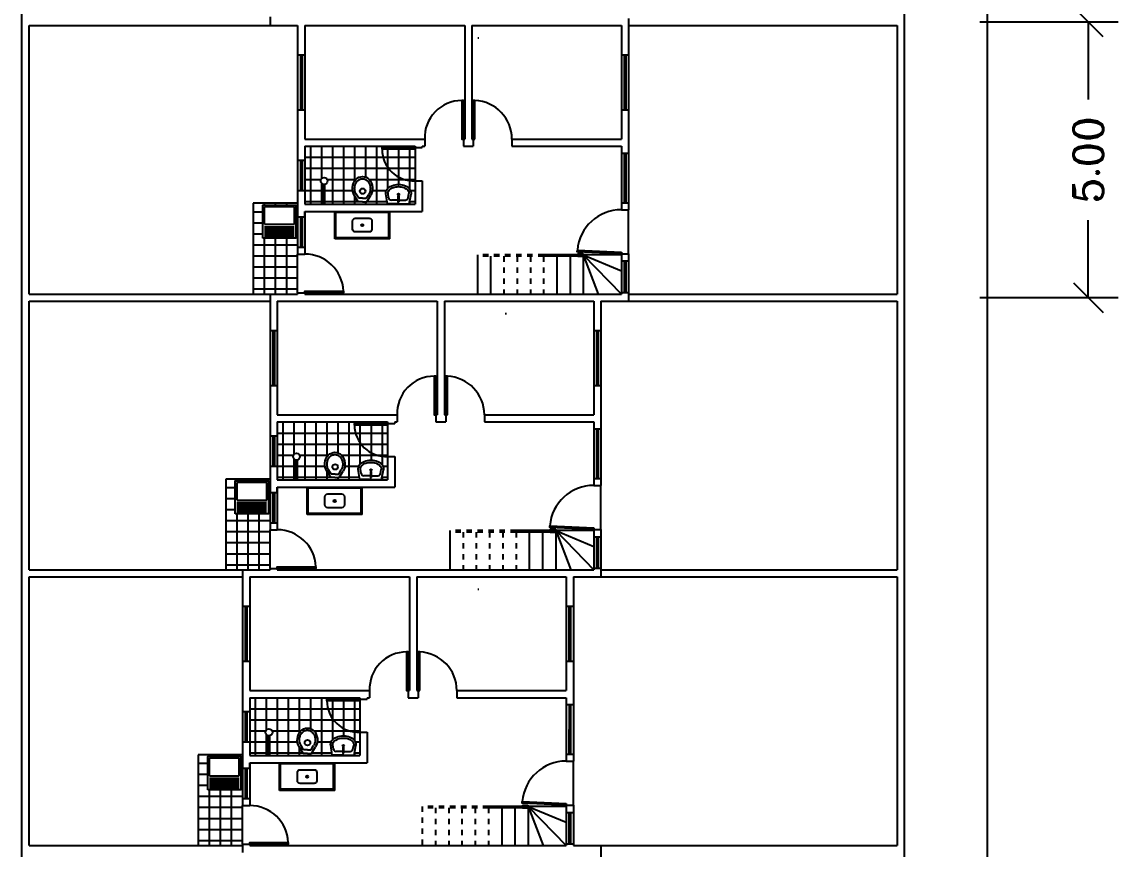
# Model space of a CAD drawing. Extents: x -79 to 141, y 7 to 81.
# Drawn here: x 13.07 to 32.95, y 31.11 to 46.11 of the extents above; entities that cross this region are included whole.
import ezdxf

# ---------------------------------------------------------------- set-up
doc = ezdxf.new("R2010")
doc.units = 0
doc.header["$LTSCALE"] = 10
doc.header["$MEASUREMENT"] = 0
doc.linetypes.add('DASHED2', pattern=[0.375, 0.25, -0.125])
doc.layers.get('0').update_dxf_attribs({"linetype": 'CONTINUOUS'})
doc.layers.get('DEFPOINTS').update_dxf_attribs({"linetype": 'CONTINUOUS'})
for name, color, linetype in [('COTAS', 244, 'CONTINUOUS'), ('EQUIPAMENTOS', 1, 'CONTINUOUS'), ('ESCADA', 5, 'CONTINUOUS'), ('JANELA', 5, 'CONTINUOUS'), ('MADEIRAMENTODETELHADO', 244, 'CONTINUOUS'), ('PAREDE', 7, 'CONTINUOUS'), ('PAREDES', 7, 'CONTINUOUS'), ('PISO', 30, 'CONTINUOUS'), ('PORTA', 1, 'CONTINUOUS'), ('TERRENOEMCORTE', 244, 'CONTINUOUS')]:
    doc.layers.add(name, color=color, linetype=linetype)
doc.styles.get("Standard").update_dxf_attribs({"font": 'ROMANC.SHX'})
doc.dimstyles.get("Standard").update_dxf_attribs({"dimscale": 0.6, "dimtxt": 0.18, "dimasz": 0.18, "dimexe": 0.18, "dimexo": 0.25, "dimgap": 0.09, "dimtad": 0, "dimzin": 0, "dimdsep": 46, "dimtxsty": 'Standard', "dimblk1": 'OBLIQUE', "dimblk2": 'OBLIQUE', "dimsah": 1, "dimcen": 0.09, "dimclrd": 30, "dimclre": 30, "dimadec": 0, "dimazin": 0, "dimtfac": 1, "dimtdec": 4, "dimtofl": 0, "dimtmove": 0, "dimatfit": 3, "dimldrblk": 'OBLIQUE', "dimfxl": 1, "dimtolj": 1, "dimtzin": 0, "dimarcsym": 0})

# ---------------------------------------------------------------- blocks, each defined once
blk = doc.blocks.new('_OBLIQUE')
at = {"color": 0, "linetype": 'ByBlock'}
blk.add_line((-0.5, -0.5), (0.5, 0.5), dxfattribs=at)
blk = doc.blocks.new('*D30')
at = {"color": 30, "linetype": 'ByBlock', "ltscale": 0.05}
for p, q in [((30.443, 46.105), (32.95, 46.105)), ((32.41, 46.105), (32.41, 44.698)), ((32.41, 41.105), (32.41, 42.512)), ((30.443, 41.105), (32.95, 41.105))]:
    blk.add_line(p, q, dxfattribs=at)
at = {"layer": 'DEFPOINTS', "color": 0, "linetype": 'ByBlock', "ltscale": 0.05}
for p in [(28.943, 46.105), (28.943, 41.105), (32.41, 41.105)]:
    blk.add_point(p, dxfattribs=at)
at = {"color": 30, "linetype": 'ByBlock', "ltscale": 0.05, "xscale": 0.54, "yscale": 0.54, "zscale": 0.54}
for p, rotation in [((32.41, 46.105), 90), ((32.41, 41.105), 270)]:
    blk.add_blockref('_OBLIQUE', p, dxfattribs=dict(at, rotation=rotation))
at = {"color": 0, "linetype": 'ByBlock', "ltscale": 0.05, "insert": (32.41, 43.605), "char_height": 0.54, "attachment_point": 5, "rotation": 90}
blk.add_mtext('\\A1;5.00', dxfattribs=at)

msp = doc.modelspace()

# ---------------------------------------------------------------- linework, layer by layer
at = {"color": 1, "ltscale": 0.3}
for p, q in [((18.20316, 42.5701), (18.20316, 42.6701)), ((17.70316, 37.5701), (17.70316, 37.6701)), ((17.20316, 32.5701), (17.20316, 32.6701))]:
    msp.add_line(p, q, dxfattribs=at)
at = {"color": 30, "ltscale": 0.3}
for p, q in [((23.25245, 41.87938), (22.53245, 41.87938)), ((23.15245, 41.85438), (22.53245, 41.85438)), ((22.77245, 41.85438), (22.77245, 41.1701)), ((23.01245, 41.85438), (23.01245, 41.1701)), ((23.25245, 41.87938), (23.25245, 41.1701)), ((23.94316, 41.87938), (23.25245, 41.87938)), ((22.75245, 36.87938), (22.03245, 36.87938)), ((22.65245, 36.85438), (22.03245, 36.85438)), ((22.27245, 36.85438), (22.27245, 36.1701)), ((22.51245, 36.85438), (22.51245, 36.1701)), ((22.75245, 36.87938), (22.75245, 36.1701)), ((23.44316, 36.87938), (22.75245, 36.87938)), ((22.25245, 31.87938), (21.53245, 31.87938)), ((22.15245, 31.85438), (21.53245, 31.85438)), ((21.77245, 31.85438), (21.77245, 31.1701)), ((22.01245, 31.85438), (22.01245, 31.1701)), ((22.25245, 31.87938), (22.25245, 31.1701)), ((22.94316, 31.87938), (22.25245, 31.87938))]:
    msp.add_line(p, q, dxfattribs=at)
at = {"layer": 'COTAS', "color": 1, "ltscale": 0.3}
for p, q in [((21.3593, 45.81299), (21.33747, 45.81299)), ((21.8593, 40.81299), (21.83747, 40.81299)), ((21.3593, 35.81299), (21.33747, 35.81299))]:
    msp.add_line(p, q, dxfattribs=at)
at = {"layer": 'EQUIPAMENTOS', "color": 30, "linetype": 'Continuous', "ltscale": 0.3}
for p, q in [((18.53748, 42.8001), (18.53748, 43.16341)), ((18.56748, 42.8001), (18.56748, 43.16341)), ((19.17279, 42.84058), (19.1001, 42.96092)), ((19.17992, 42.90614), (19.13434, 42.9816)), ((19.31766, 42.90614), (19.36325, 42.9816)), ((19.32479, 42.84058), (19.39749, 42.96092)), ((19.70003, 42.80807), (19.67194, 42.98672)), ((19.72328, 42.91775), (19.71145, 42.99293)), ((20.0751, 42.91607), (20.08946, 42.99067)), ((20.09503, 42.80807), (20.12874, 42.98311)), ((18.06819, 42.8161), (17.26819, 42.8161)), ((18.01326, 42.75119), (17.47449, 42.75119)), ((17.47449, 42.43505), (17.47449, 42.75119)), ((18.01326, 42.43505), (18.01326, 42.75119)), ((19.24879, 42.84058), (19.17279, 42.84058)), ((19.2505, 42.90614), (19.17992, 42.90614)), ((19.24879, 42.84058), (19.32479, 42.84058)), ((19.2505, 42.90614), (19.31766, 42.90614)), ((19.89753, 42.80807), (19.70003, 42.80807)), ((19.89227, 42.87552), (19.77267, 42.87552)), ((19.89753, 42.80807), (20.09503, 42.80807)), ((19.91322, 42.87552), (20.026, 42.87552)), ((18.74442, 42.1701), (18.74442, 42.6701)), ((19.72442, 42.6501), (18.76442, 42.6501)), ((18.76442, 42.1901), (18.76442, 42.6501)), ((19.72442, 42.1901), (19.72442, 42.6501)), ((19.74442, 42.1701), (19.74442, 42.6701)), ((17.4721, 42.39072), (18.01087, 42.39072)), ((17.4721, 42.36072), (18.01087, 42.36072)), ((17.47449, 42.43505), (18.01326, 42.43505)), ((17.4721, 42.33072), (18.01087, 42.33072)), ((17.4721, 42.30072), (18.01087, 42.30072)), ((17.4721, 42.27072), (18.01087, 42.27072)), ((17.4721, 42.24072), (18.01087, 42.24072)), ((17.4721, 42.21072), (18.01087, 42.21072)), ((19.74442, 42.1701), (18.74442, 42.1701)), ((19.72442, 42.1901), (18.76442, 42.1901)), ((23.25245, 41.87938), (23.52444, 41.1701)), ((23.25245, 41.87938), (23.94316, 41.1701)), ((23.25245, 41.87938), (23.94316, 41.59327)), ((18.03748, 37.8001), (18.03748, 38.16341)), ((18.06748, 37.8001), (18.06748, 38.16341)), ((18.67992, 37.90614), (18.63434, 37.9816)), ((18.81766, 37.90614), (18.86325, 37.9816)), ((19.20003, 37.80807), (19.17194, 37.98672)), ((19.22328, 37.91775), (19.21145, 37.99293)), ((19.5751, 37.91607), (19.58946, 37.99067)), ((19.59503, 37.80807), (19.62874, 37.98311)), ((17.56819, 37.8161), (16.76819, 37.8161)), ((18.67279, 37.84058), (18.6001, 37.96092)), ((18.74879, 37.84058), (18.67279, 37.84058)), ((18.7505, 37.90614), (18.67992, 37.90614)), ((18.74879, 37.84058), (18.82479, 37.84058)), ((18.7505, 37.90614), (18.81766, 37.90614)), ((18.82479, 37.84058), (18.89749, 37.96092)), ((19.39753, 37.80807), (19.20003, 37.80807)), ((19.39227, 37.87552), (19.27267, 37.87552)), ((19.39753, 37.80807), (19.59503, 37.80807)), ((19.41322, 37.87552), (19.526, 37.87552)), ((17.51326, 37.75119), (16.97449, 37.75119)), ((16.97449, 37.43505), (16.97449, 37.75119)), ((17.51326, 37.43505), (17.51326, 37.75119)), ((18.24442, 37.1701), (18.24442, 37.6701)), ((19.22442, 37.6501), (18.26442, 37.6501)), ((18.26442, 37.1901), (18.26442, 37.6501)), ((19.22442, 37.1901), (19.22442, 37.6501)), ((19.24442, 37.1701), (19.24442, 37.6701)), ((16.9721, 37.39072), (17.51087, 37.39072)), ((16.97449, 37.43505), (17.51326, 37.43505)), ((16.9721, 37.36072), (17.51087, 37.36072)), ((16.9721, 37.33072), (17.51087, 37.33072)), ((16.9721, 37.30072), (17.51087, 37.30072)), ((16.9721, 37.27072), (17.51087, 37.27072)), ((16.9721, 37.24072), (17.51087, 37.24072)), ((16.9721, 37.21072), (17.51087, 37.21072)), ((19.24442, 37.1701), (18.24442, 37.1701)), ((19.22442, 37.1901), (18.26442, 37.1901)), ((22.75245, 36.87938), (23.02444, 36.1701)), ((22.75245, 36.87938), (23.44316, 36.1701)), ((22.75245, 36.87938), (23.44316, 36.59327)), ((17.53748, 32.8001), (17.53748, 33.16341)), ((17.56748, 32.8001), (17.56748, 33.16341)), ((17.06819, 32.8161), (16.26819, 32.8161)), ((18.17279, 32.84058), (18.1001, 32.96092)), ((18.17992, 32.90614), (18.13434, 32.9816)), ((18.24879, 32.84058), (18.17279, 32.84058)), ((18.2505, 32.90614), (18.17992, 32.90614)), ((18.24879, 32.84058), (18.32479, 32.84058)), ((18.2505, 32.90614), (18.31766, 32.90614)), ((18.31766, 32.90614), (18.36325, 32.9816)), ((18.32479, 32.84058), (18.39749, 32.96092)), ((18.70003, 32.80807), (18.67194, 32.98672)), ((18.89753, 32.80807), (18.70003, 32.80807)), ((18.72328, 32.91775), (18.71145, 32.99293)), ((18.89227, 32.87552), (18.77267, 32.87552)), ((18.89753, 32.80807), (19.09503, 32.80807)), ((18.91322, 32.87552), (19.026, 32.87552)), ((19.0751, 32.91607), (19.08946, 32.99067)), ((19.09503, 32.80807), (19.12874, 32.98311)), ((17.01326, 32.75119), (16.47449, 32.75119)), ((16.47449, 32.43505), (16.47449, 32.75119)), ((17.01326, 32.43505), (17.01326, 32.75119)), ((17.74442, 32.1701), (17.74442, 32.6701)), ((18.72442, 32.6501), (17.76442, 32.6501)), ((17.76442, 32.1901), (17.76442, 32.6501)), ((18.72442, 32.1901), (18.72442, 32.6501)), ((18.74442, 32.1701), (18.74442, 32.6701)), ((16.47449, 32.43505), (17.01326, 32.43505)), ((16.4721, 32.39072), (17.01087, 32.39072)), ((16.4721, 32.36072), (17.01087, 32.36072)), ((16.4721, 32.33072), (17.01087, 32.33072)), ((16.4721, 32.30072), (17.01087, 32.30072)), ((16.4721, 32.27072), (17.01087, 32.27072)), ((16.4721, 32.24072), (17.01087, 32.24072)), ((16.4721, 32.21072), (17.01087, 32.21072)), ((18.74442, 32.1701), (17.74442, 32.1701)), ((18.72442, 32.1901), (17.76442, 32.1901)), ((22.25245, 31.87938), (22.52444, 31.1701)), ((22.25245, 31.87938), (22.94316, 31.1701)), ((22.25245, 31.87938), (22.94316, 31.59327))]:
    msp.add_line(p, q, dxfattribs=at)
for points in [[(19.91322, 42.84219), (19.91322, 42.94547), (19.89227, 42.94547), (19.89227, 42.84219)], [(17.44268, 42.18161), (17.44268, 42.78161), (18.04268, 42.78161), (18.04268, 42.18161)], [(16.94268, 37.18161), (16.94268, 37.78161), (17.54268, 37.78161), (17.54268, 37.18161)], [(19.41322, 37.84219), (19.41322, 37.94547), (19.39227, 37.94547), (19.39227, 37.84219)], [(18.91322, 32.84219), (18.91322, 32.94547), (18.89227, 32.94547), (18.89227, 32.84219)], [(16.44268, 32.18161), (16.44268, 32.78161), (17.04268, 32.78161), (17.04268, 32.18161)]]:
    msp.add_lwpolyline(points, close=True, dxfattribs=at)
for points in [[(19.37073, 42.29549), (19.1181, 42.29549, -0.41421356), (19.0681, 42.34549), (19.0681, 42.49471, -0.41421356), (19.1181, 42.54471), (19.37073, 42.54471, -0.41421356), (19.42073, 42.49471), (19.42073, 42.34549, -0.41421356)], [(18.87073, 37.29549), (18.6181, 37.29549, -0.41421356), (18.5681, 37.34549), (18.5681, 37.49471, -0.41421356), (18.6181, 37.54471), (18.87073, 37.54471, -0.41421356), (18.92073, 37.49471), (18.92073, 37.34549, -0.41421356)], [(18.37073, 32.29549), (18.1181, 32.29549, -0.41421356), (18.0681, 32.34549), (18.0681, 32.49471, -0.41421356), (18.1181, 32.54471), (18.37073, 32.54471, -0.41421356), (18.42073, 32.49471), (18.42073, 32.34549, -0.41421356)]]:
    msp.add_lwpolyline(points, format="xyb", close=True, dxfattribs=at)
for centre, radius in [((18.55228, 43.22104), 0.06192), ((19.25216, 43.03577), 0.05), ((19.90274, 42.97945), 0.01491), ((19.24455, 42.4183), 0.01926), ((18.05228, 38.22104), 0.06192), ((18.75216, 38.03577), 0.05), ((19.40274, 37.97945), 0.01491), ((18.74455, 37.4183), 0.01926), ((17.55228, 33.22104), 0.06192), ((18.25216, 33.03577), 0.05), ((18.90274, 32.97945), 0.01491), ((18.24455, 32.4183), 0.01926)]:
    msp.add_circle(centre, radius, dxfattribs=at)
for centre, radius, start, end in [((19.77267, 42.92552), 0.05, 188.938415, 270), ((20.026, 42.92552), 0.05, 270, 349.099726), ((23.94316, 41.89952), 0.80058, 90, 175.258652), ((19.27267, 37.92552), 0.05, 188.938415, 270), ((19.526, 37.92552), 0.05, 270, 349.099726), ((23.44316, 36.89952), 0.80058, 90, 175.258652), ((18.77267, 32.92552), 0.05, 188.938415, 270), ((19.026, 32.92552), 0.05, 270, 349.099726), ((22.94316, 31.89952), 0.80058, 90, 175.258652)]:
    msp.add_arc(centre, radius, start, end, dxfattribs=at)
at = {"layer": 'EQUIPAMENTOS', "color": 30, "linetype": 'Continuous', "ltscale": 0.3, "extrusion": (0, 0, -1)}
for centre, major_axis, ratio, start_param, end_param in [((19.24879, 43.08558), (0, 0.215), 0.84883721, -2.18928075, 2.18928075), ((19.90066, 43.00306), (0.23, 0), 0.67391304, 3.03599201, 6.41224252), ((18.74879, 38.08558), (0, 0.215), 0.84883721, -2.18928075, 2.18928075), ((19.40066, 38.00306), (0.23, 0), 0.67391304, 3.03599201, 6.41224252), ((18.24879, 33.08558), (0, 0.215), 0.84883721, -2.18928075, 2.18928075), ((18.90066, 33.00306), (0.23, 0), 0.67391304, 3.03599201, 6.41224252)]:
    msp.add_ellipse(centre, major_axis=major_axis, ratio=ratio, start_param=start_param, end_param=end_param, dxfattribs=at)
at = {"layer": 'EQUIPAMENTOS', "color": 30, "linetype": 'Continuous', "ltscale": 0.3}
for points, knots in [([(19.13434, 42.9816), (19.1251, 42.9969), (19.11723, 43.01527), (19.10729, 43.056), (19.10526, 43.07839), (19.10836, 43.12257), (19.11348, 43.14428), (19.12904, 43.18253), (19.13941, 43.19909), (19.16206, 43.22551), (19.17739, 43.23854), (19.21148, 43.25593), (19.23009, 43.26058), (19.2675, 43.26058), (19.2861, 43.25593), (19.32019, 43.23854), (19.33552, 43.22551), (19.35817, 43.19909), (19.36855, 43.18253), (19.3841, 43.14428), (19.38922, 43.12257), (19.39232, 43.07839), (19.3903, 43.056), (19.38035, 43.01527), (19.37249, 42.9969), (19.36325, 42.9816)], [-2.18928075, -2.18928075, -2.18928075, -2.18928075, -1.82440063, -1.82440063, -1.4595205, -1.4595205, -1.09464038, -1.09464038, -0.72976025, -0.72976025, -0.36488013, -0.36488013, 0, 0, 0.36488013, 0.36488013, 0.72976025, 0.72976025, 1.09464038, 1.09464038, 1.4595205, 1.4595205, 1.82440063, 1.82440063, 2.18928075, 2.18928075, 2.18928075, 2.18928075]), ([(19.71145, 42.99293), (19.70998, 43.00229), (19.71045, 43.01185), (19.71642, 43.03209), (19.72203, 43.04274), (19.73947, 43.06373), (19.75141, 43.07399), (19.77928, 43.09144), (19.79528, 43.09852), (19.83604, 43.11258), (19.86913, 43.11824), (19.93567, 43.11786), (19.96861, 43.11182), (20.00897, 43.09728), (20.02462, 43.09009), (20.05196, 43.07238), (20.06369, 43.06193), (20.08052, 43.04075), (20.08578, 43.03006), (20.09112, 43.00973), (20.09128, 43.00012), (20.08946, 42.99067)], [3.03599201, 3.03599201, 3.03599201, 3.03599201, 3.31734622, 3.31734622, 3.59870043, 3.59870043, 3.88005464, 3.88005464, 4.16140885, 4.16140885, 4.72411727, 4.72411727, 5.28682568, 5.28682568, 5.56817989, 5.56817989, 5.8495341, 5.8495341, 6.13088831, 6.13088831, 6.41224252, 6.41224252, 6.41224252, 6.41224252]), ([(18.63434, 37.9816), (18.6251, 37.9969), (18.61723, 38.01527), (18.60729, 38.056), (18.60526, 38.07839), (18.60836, 38.12257), (18.61348, 38.14428), (18.62904, 38.18253), (18.63941, 38.19909), (18.66206, 38.22551), (18.67739, 38.23854), (18.71148, 38.25593), (18.73009, 38.26058), (18.7675, 38.26058), (18.7861, 38.25593), (18.82019, 38.23854), (18.83552, 38.22551), (18.85817, 38.19909), (18.86855, 38.18253), (18.8841, 38.14428), (18.88922, 38.12257), (18.89232, 38.07839), (18.8903, 38.056), (18.88035, 38.01527), (18.87249, 37.9969), (18.86325, 37.9816)], [-2.18928075, -2.18928075, -2.18928075, -2.18928075, -1.82440063, -1.82440063, -1.4595205, -1.4595205, -1.09464038, -1.09464038, -0.72976025, -0.72976025, -0.36488013, -0.36488013, 0, 0, 0.36488013, 0.36488013, 0.72976025, 0.72976025, 1.09464038, 1.09464038, 1.4595205, 1.4595205, 1.82440063, 1.82440063, 2.18928075, 2.18928075, 2.18928075, 2.18928075]), ([(19.21145, 37.99293), (19.20998, 38.00229), (19.21045, 38.01185), (19.21642, 38.03209), (19.22203, 38.04274), (19.23947, 38.06373), (19.25141, 38.07399), (19.27928, 38.09144), (19.29528, 38.09852), (19.33604, 38.11258), (19.36913, 38.11824), (19.43567, 38.11786), (19.46861, 38.11182), (19.50897, 38.09728), (19.52462, 38.09009), (19.55196, 38.07238), (19.56369, 38.06193), (19.58052, 38.04075), (19.58578, 38.03006), (19.59112, 38.00973), (19.59128, 38.00012), (19.58946, 37.99067)], [3.03599201, 3.03599201, 3.03599201, 3.03599201, 3.31734622, 3.31734622, 3.59870043, 3.59870043, 3.88005464, 3.88005464, 4.16140885, 4.16140885, 4.72411727, 4.72411727, 5.28682568, 5.28682568, 5.56817989, 5.56817989, 5.8495341, 5.8495341, 6.13088831, 6.13088831, 6.41224252, 6.41224252, 6.41224252, 6.41224252]), ([(18.13434, 32.9816), (18.1251, 32.9969), (18.11723, 33.01527), (18.10729, 33.056), (18.10526, 33.07839), (18.10836, 33.12257), (18.11348, 33.14428), (18.12904, 33.18253), (18.13941, 33.19909), (18.16206, 33.22551), (18.17739, 33.23854), (18.21148, 33.25593), (18.23009, 33.26058), (18.2675, 33.26058), (18.2861, 33.25593), (18.32019, 33.23854), (18.33552, 33.22551), (18.35817, 33.19909), (18.36855, 33.18253), (18.3841, 33.14428), (18.38922, 33.12257), (18.39232, 33.07839), (18.3903, 33.056), (18.38035, 33.01527), (18.37249, 32.9969), (18.36325, 32.9816)], [-2.18928075, -2.18928075, -2.18928075, -2.18928075, -1.82440063, -1.82440063, -1.4595205, -1.4595205, -1.09464038, -1.09464038, -0.72976025, -0.72976025, -0.36488013, -0.36488013, 0, 0, 0.36488013, 0.36488013, 0.72976025, 0.72976025, 1.09464038, 1.09464038, 1.4595205, 1.4595205, 1.82440063, 1.82440063, 2.18928075, 2.18928075, 2.18928075, 2.18928075]), ([(18.71145, 32.99293), (18.70998, 33.00229), (18.71045, 33.01185), (18.71642, 33.03209), (18.72203, 33.04274), (18.73947, 33.06373), (18.75141, 33.07399), (18.77928, 33.09144), (18.79528, 33.09852), (18.83604, 33.11258), (18.86913, 33.11824), (18.93567, 33.11786), (18.96861, 33.11182), (19.00897, 33.09728), (19.02462, 33.09009), (19.05196, 33.07238), (19.06369, 33.06193), (19.08052, 33.04075), (19.08578, 33.03006), (19.09112, 33.00973), (19.09128, 33.00012), (19.08946, 32.99067)], [3.03599201, 3.03599201, 3.03599201, 3.03599201, 3.31734622, 3.31734622, 3.59870043, 3.59870043, 3.88005464, 3.88005464, 4.16140885, 4.16140885, 4.72411727, 4.72411727, 5.28682568, 5.28682568, 5.56817989, 5.56817989, 5.8495341, 5.8495341, 6.13088831, 6.13088831, 6.41224252, 6.41224252, 6.41224252, 6.41224252])]:
    msp.add_open_spline(points, degree=3, knots=knots, dxfattribs=at)
at = {"layer": 'ESCADA', "color": 30, "linetype": 'DASHED2', "ltscale": 0.02}
for p, q in [((22.53245, 41.87938), (21.33245, 41.87938)), ((22.53245, 41.85438), (21.33245, 41.85438)), ((21.81245, 41.85438), (21.81245, 41.1701)), ((22.05245, 41.85438), (22.05245, 41.1701)), ((22.29245, 41.85438), (22.29245, 41.1701)), ((22.53245, 41.85438), (22.53245, 41.1701)), ((22.03245, 36.87938), (20.83245, 36.87938)), ((22.03245, 36.85438), (20.83245, 36.85438)), ((21.07245, 36.85438), (21.07245, 36.1701)), ((21.31245, 36.85438), (21.31245, 36.1701)), ((21.55245, 36.85438), (21.55245, 36.1701)), ((21.79245, 36.85438), (21.79245, 36.1701)), ((22.03245, 36.85438), (22.03245, 36.1701)), ((21.53245, 31.87938), (20.33245, 31.87938)), ((20.33245, 31.87938), (20.33245, 31.1701)), ((21.53245, 31.85438), (20.33245, 31.85438)), ((20.57245, 31.85438), (20.57245, 31.1701)), ((20.81245, 31.85438), (20.81245, 31.1701)), ((21.05245, 31.85438), (21.05245, 31.1701)), ((21.29245, 31.85438), (21.29245, 31.1701)), ((21.53245, 31.85438), (21.53245, 31.1701))]:
    msp.add_line(p, q, dxfattribs=at)
at = {"layer": 'ESCADA', "color": 30, "linetype": 'Continuous', "ltscale": 0.02}
for p, q in [((21.33245, 41.87938), (21.33245, 41.1701)), ((21.57245, 41.85438), (21.57245, 41.1701)), ((20.83245, 36.87938), (20.83245, 36.1701))]:
    msp.add_line(p, q, dxfattribs=at)
at = {"layer": 'JANELA', "color": 30, "linetype": 'Continuous', "ltscale": 0.3}
for p, q in [((18.07316, 45.5101), (18.07316, 44.5101)), ((18.12316, 45.5101), (18.12316, 44.5101)), ((18.15316, 45.5101), (18.15316, 44.5101)), ((18.20316, 45.5101), (18.20316, 44.5101)), ((23.94316, 45.5101), (23.94316, 44.5101)), ((23.99316, 45.5101), (23.99316, 44.5101)), ((24.02316, 45.5101), (24.02316, 44.5101)), ((24.07316, 45.5101), (24.07316, 44.5101)), ((18.07316, 43.6001), (18.07316, 43.0501)), ((18.12316, 43.6001), (18.12316, 43.0501)), ((18.15316, 43.6001), (18.15316, 43.0501)), ((18.20316, 43.6001), (18.20316, 43.0501)), ((23.94451, 43.7251), (23.94316, 42.8251)), ((23.99451, 43.72503), (23.99316, 42.82503)), ((24.02316, 43.7251), (24.02316, 42.8251)), ((24.07316, 43.7251), (24.07316, 42.8251)), ((18.07316, 42.5701), (18.07316, 42.0201)), ((18.12316, 42.5701), (18.12316, 42.0201)), ((18.15316, 42.5701), (18.15316, 42.0201)), ((18.20316, 42.5701), (18.20316, 42.0201)), ((17.57316, 40.5101), (17.57316, 39.5101)), ((17.62316, 40.5101), (17.62316, 39.5101)), ((17.65316, 40.5101), (17.65316, 39.5101)), ((17.70316, 40.5101), (17.70316, 39.5101)), ((23.44316, 40.5101), (23.44316, 39.5101)), ((23.49316, 40.5101), (23.49316, 39.5101)), ((23.52316, 40.5101), (23.52316, 39.5101)), ((23.57316, 40.5101), (23.57316, 39.5101)), ((17.57316, 38.6001), (17.57316, 38.0501)), ((17.62316, 38.6001), (17.62316, 38.0501)), ((17.65316, 38.6001), (17.65316, 38.0501)), ((17.70316, 38.6001), (17.70316, 38.0501)), ((23.44451, 38.7251), (23.44316, 37.8251)), ((23.49451, 38.72503), (23.49316, 37.82503)), ((23.52316, 38.7251), (23.52316, 37.8251)), ((23.57316, 38.7251), (23.57316, 37.8251)), ((17.57316, 37.5701), (17.57316, 37.0201)), ((17.62316, 37.5701), (17.62316, 37.0201)), ((17.65316, 37.5701), (17.65316, 37.0201)), ((17.70316, 37.5701), (17.70316, 37.0201)), ((23.44316, 36.7701), (23.44316, 36.2001)), ((23.49316, 36.7701), (23.49316, 36.2001)), ((23.52316, 36.7701), (23.52316, 36.2001)), ((23.57316, 36.7701), (23.57316, 36.2001)), ((17.07316, 35.5101), (17.07316, 34.5101)), ((17.12316, 35.5101), (17.12316, 34.5101)), ((17.15316, 35.5101), (17.15316, 34.5101)), ((17.20316, 35.5101), (17.20316, 34.5101)), ((22.94316, 35.5101), (22.94316, 34.5101)), ((22.99316, 35.5101), (22.99316, 34.5101)), ((23.02316, 35.5101), (23.02316, 34.5101)), ((23.07316, 35.5101), (23.07316, 34.5101)), ((17.07316, 33.6001), (17.07316, 33.0501)), ((17.12316, 33.6001), (17.12316, 33.0501)), ((17.15316, 33.6001), (17.15316, 33.0501)), ((17.20316, 33.6001), (17.20316, 33.0501)), ((22.94451, 33.7251), (22.94316, 32.8251)), ((22.99451, 33.72503), (22.99316, 32.82503)), ((23.02316, 33.7251), (23.02316, 32.8251)), ((23.07316, 33.7251), (23.07316, 32.8251)), ((17.07316, 32.5701), (17.07316, 32.0201)), ((17.12316, 32.5701), (17.12316, 32.0201)), ((17.15316, 32.5701), (17.15316, 32.0201)), ((17.20316, 32.5701), (17.20316, 32.0201)), ((22.94316, 31.7701), (22.94316, 31.2001)), ((22.99316, 31.7701), (22.99316, 31.2001)), ((23.02316, 31.7701), (23.02316, 31.2001)), ((23.07316, 31.7701), (23.07316, 31.2001))]:
    msp.add_line(p, q, dxfattribs=at)
at = {"layer": 'JANELA', "color": 1, "linetype": 'Continuous', "ltscale": 0.3}
for p, q in [((23.94316, 41.7701), (23.94316, 41.2001)), ((23.99316, 41.7701), (23.99316, 41.2001)), ((24.02316, 41.7701), (24.02316, 41.2001)), ((24.07316, 41.7701), (24.07316, 41.2001))]:
    msp.add_line(p, q, dxfattribs=at)
at = {"layer": 'MADEIRAMENTODETELHADO', "color": 30, "linetype": 'Continuous', "ltscale": 0.3}
for p, q in [((23.15245, 41.90438), (23.25245, 41.90438)), ((23.15245, 41.90438), (23.15245, 41.87938)), ((23.15245, 41.85438), (23.25245, 41.85438)), ((23.25245, 41.87938), (23.25245, 41.90438)), ((22.65245, 36.90438), (22.75245, 36.90438)), ((22.65245, 36.90438), (22.65245, 36.87938)), ((22.65245, 36.85438), (22.75245, 36.85438)), ((22.75245, 36.87938), (22.75245, 36.90438)), ((22.15245, 31.90438), (22.25245, 31.90438)), ((22.15245, 31.90438), (22.15245, 31.87938)), ((22.15245, 31.85438), (22.25245, 31.85438)), ((22.25245, 31.87938), (22.25245, 31.90438))]:
    msp.add_line(p, q, dxfattribs=at)
at = {"layer": 'MADEIRAMENTODETELHADO', "color": 30, "linetype": 'DASHED2', "ltscale": 0.05}
for p, q in [((23.15245, 41.87938), (23.15245, 41.85438)), ((22.65245, 36.87938), (22.65245, 36.85438)), ((22.15245, 31.87938), (22.15245, 31.85438))]:
    msp.add_line(p, q, dxfattribs=at)
at = {"layer": 'PAREDE', "color": 5, "linetype": 'Continuous', "ltscale": 0.3}
for p, q in [((18.19819, 41.2111), (18.19819, 41.1861)), ((17.69819, 36.2111), (17.69819, 36.1861)), ((17.19819, 31.2111), (17.19819, 31.1861))]:
    msp.add_line(p, q, dxfattribs=at)
at = {"layer": 'PAREDES', "color": 1, "linetype": 'Continuous', "ltscale": 0.3}
for p, q in [((17.57316, 46.1951), (17.57316, 46.0401)), ((24.07316, 46.1701), (24.07316, 45.5101)), ((17.57316, 46.0401), (18.07316, 46.0401)), ((18.07316, 46.0401), (18.07316, 45.5101)), ((18.20316, 46.0401), (21.10316, 46.0401)), ((18.20316, 46.0401), (18.20316, 45.5101)), ((18.20316, 46.0401), (21.10316, 46.0401)), ((21.10316, 46.0401), (21.10316, 43.9801)), ((21.23316, 46.0401), (21.23316, 43.9801)), ((21.23316, 46.0401), (23.94316, 46.0401)), ((23.94316, 46.0401), (23.94316, 45.5101)), ((18.07316, 45.5101), (18.20316, 45.5101)), ((23.94316, 45.5101), (24.07316, 45.5101)), ((18.07316, 44.5101), (18.20316, 44.5101)), ((18.07316, 44.5101), (18.07316, 43.6001)), ((18.20316, 44.5101), (18.20316, 43.9801)), ((23.94316, 44.5101), (24.07316, 44.5101)), ((23.94316, 44.5101), (23.94316, 43.9801)), ((24.07316, 44.5101), (24.07316, 43.7251)), ((18.20316, 43.9801), (20.37816, 43.9801)), ((20.37816, 43.9801), (20.37816, 43.8501)), ((21.07816, 43.9801), (21.10316, 43.9801)), ((21.07816, 43.9801), (21.07816, 43.8501)), ((21.23316, 43.9801), (21.25816, 43.9801)), ((21.25816, 43.9801), (21.25816, 43.8501)), ((21.95816, 43.9801), (21.95816, 43.8501)), ((21.95816, 43.9801), (23.94316, 43.9801)), ((18.20316, 43.8501), (20.20316, 43.8501)), ((18.20316, 43.8501), (18.20316, 43.6001)), ((20.20316, 43.8501), (20.20316, 43.8251)), ((20.20316, 43.8251), (20.33316, 43.8251)), ((20.33316, 43.8501), (20.33316, 43.8251)), ((20.33316, 43.8501), (20.37816, 43.8501)), ((21.07816, 43.8501), (21.25816, 43.8501)), ((21.95816, 43.8501), (23.94316, 43.8501)), ((23.94316, 43.8501), (23.94316, 43.7251)), ((18.07316, 43.6001), (18.20316, 43.6001)), ((23.94451, 43.7251), (24.07316, 43.7251)), ((20.20316, 43.2251), (20.20316, 42.8001)), ((20.20316, 43.2251), (20.33316, 43.2251)), ((20.33316, 43.2251), (20.33316, 42.6701)), ((18.07316, 43.0501), (18.20316, 43.0501)), ((18.07316, 43.0501), (18.07316, 42.5701)), ((18.20316, 43.0501), (18.20316, 42.8001)), ((18.20316, 42.8001), (20.20316, 42.8001)), ((23.94316, 42.8251), (24.07316, 42.8251)), ((23.94316, 42.8251), (23.94316, 42.7001)), ((24.07316, 42.8251), (24.07316, 42.7001)), ((18.07316, 42.5701), (18.20316, 42.5701)), ((18.20316, 42.6701), (20.33316, 42.6701)), ((18.20316, 42.6701), (18.20316, 42.5701)), ((23.94316, 42.7001), (24.07316, 42.7001)), ((18.07316, 42.0201), (18.20316, 42.0201)), ((18.07316, 42.0201), (18.07316, 41.8951)), ((18.20316, 42.0201), (18.20316, 41.8951)), ((18.07316, 41.8951), (18.20316, 41.8951)), ((23.94316, 41.9001), (24.07316, 41.9001)), ((23.94316, 41.9001), (23.94316, 41.7701)), ((23.94316, 41.7701), (24.07316, 41.7701)), ((24.07316, 41.9001), (24.07316, 41.7701)), ((17.57316, 41.1701), (17.57316, 40.5101)), ((17.57316, 41.1701), (18.07316, 41.1701)), ((18.07316, 41.1951), (18.20316, 41.1951)), ((18.07316, 41.1951), (18.07316, 41.1701)), ((18.20316, 41.1951), (18.20316, 41.1701)), ((18.20316, 41.1701), (23.94316, 41.1701)), ((18.20316, 41.1701), (23.57316, 41.1701)), ((23.94316, 41.2501), (23.94316, 41.1701)), ((23.94316, 41.2001), (24.07316, 41.2001)), ((24.07316, 41.2501), (24.07316, 41.0401)), ((17.70316, 41.0401), (20.60316, 41.0401)), ((17.70316, 41.0401), (17.70316, 40.5101)), ((20.60316, 41.0401), (20.60316, 38.9801)), ((20.73316, 41.0401), (20.73316, 38.9801)), ((23.44316, 41.0401), (23.44316, 40.5101)), ((23.57316, 41.0401), (23.57316, 40.5101)), ((17.57316, 40.5101), (17.70316, 40.5101)), ((23.44316, 40.5101), (23.57316, 40.5101)), ((17.57316, 39.5101), (17.70316, 39.5101)), ((17.57316, 39.5101), (17.57316, 38.6001)), ((17.70316, 39.5101), (17.70316, 38.9801)), ((23.44316, 39.5101), (23.57316, 39.5101)), ((23.44316, 39.5101), (23.44316, 38.9801)), ((23.57316, 39.5101), (23.57316, 38.7251)), ((17.70316, 38.9801), (19.87816, 38.9801)), ((19.87816, 38.9801), (19.87816, 38.8501)), ((20.57816, 38.9801), (20.60316, 38.9801)), ((20.57816, 38.9801), (20.57816, 38.8501)), ((20.73316, 38.9801), (20.75816, 38.9801)), ((20.75816, 38.9801), (20.75816, 38.8501)), ((21.45816, 38.9801), (21.45816, 38.8501)), ((21.45816, 38.9801), (23.44316, 38.9801)), ((17.70316, 38.8501), (19.70316, 38.8501)), ((17.70316, 38.8501), (17.70316, 38.6001)), ((19.70316, 38.8501), (19.70316, 38.8251)), ((19.70316, 38.8251), (19.83316, 38.8251)), ((19.83316, 38.8501), (19.83316, 38.8251)), ((19.83316, 38.8501), (19.87816, 38.8501)), ((20.57816, 38.8501), (20.75816, 38.8501)), ((21.45816, 38.8501), (23.44316, 38.8501)), ((23.44316, 38.8501), (23.44316, 38.7251)), ((17.57316, 38.6001), (17.70316, 38.6001)), ((23.44451, 38.7251), (23.57316, 38.7251)), ((19.70316, 38.2251), (19.70316, 37.8001)), ((19.70316, 38.2251), (19.83316, 38.2251)), ((19.83316, 38.2251), (19.83316, 37.6701)), ((17.57316, 38.0501), (17.70316, 38.0501)), ((17.57316, 38.0501), (17.57316, 37.5701)), ((17.70316, 38.0501), (17.70316, 37.8001)), ((17.70316, 37.8001), (19.70316, 37.8001)), ((23.44316, 37.8251), (23.57316, 37.8251)), ((23.44316, 37.8251), (23.44316, 37.7001)), ((23.57316, 37.8251), (23.57316, 37.7001)), ((17.57316, 37.5701), (17.70316, 37.5701)), ((17.70316, 37.6701), (19.83316, 37.6701)), ((17.70316, 37.6701), (17.70316, 37.5701)), ((23.44316, 37.7001), (23.57316, 37.7001)), ((17.57316, 37.0201), (17.70316, 37.0201)), ((17.57316, 37.0201), (17.57316, 36.8951)), ((17.70316, 37.0201), (17.70316, 36.8951)), ((17.57316, 36.8951), (17.70316, 36.8951)), ((23.44316, 36.9001), (23.57316, 36.9001)), ((23.44316, 36.9001), (23.44316, 36.7701)), ((23.57316, 36.9001), (23.57316, 36.7701)), ((23.44316, 36.7701), (23.57316, 36.7701)), ((17.57316, 36.1951), (17.70316, 36.1951)), ((17.57316, 36.1951), (17.57316, 36.1701)), ((17.70316, 36.1951), (17.70316, 36.1701)), ((23.44316, 36.2501), (23.44316, 36.1701)), ((23.44316, 36.2001), (23.57316, 36.2001)), ((23.57316, 36.2501), (23.57316, 36.0401)), ((17.07316, 36.1701), (17.07316, 35.5101)), ((17.07316, 36.1701), (17.57316, 36.1701)), ((17.20316, 36.0401), (20.10316, 36.0401)), ((17.20316, 36.0401), (17.20316, 35.5101)), ((17.70316, 36.1701), (23.44316, 36.1701)), ((17.70316, 36.1701), (23.07316, 36.1701)), ((20.10316, 36.0401), (20.10316, 33.9801)), ((20.23316, 36.0401), (20.23316, 33.9801)), ((20.23316, 36.0401), (22.94316, 36.0401)), ((22.94316, 36.0401), (22.94316, 35.5101)), ((23.07316, 36.0401), (23.07316, 35.5101)), ((23.07316, 36.0401), (23.57316, 36.0401)), ((17.07316, 35.5101), (17.20316, 35.5101)), ((22.94316, 35.5101), (23.07316, 35.5101)), ((17.07316, 34.5101), (17.20316, 34.5101)), ((17.07316, 34.5101), (17.07316, 33.6001)), ((17.20316, 34.5101), (17.20316, 33.9801)), ((22.94316, 34.5101), (23.07316, 34.5101)), ((22.94316, 34.5101), (22.94316, 33.9801)), ((23.07316, 34.5101), (23.07316, 33.7251)), ((17.20316, 33.9801), (19.37816, 33.9801)), ((17.20316, 33.8501), (19.20316, 33.8501)), ((17.20316, 33.8501), (17.20316, 33.6001)), ((19.20316, 33.8501), (19.20316, 33.8251)), ((19.20316, 33.8251), (19.33316, 33.8251)), ((19.33316, 33.8501), (19.33316, 33.8251)), ((19.33316, 33.8501), (19.37816, 33.8501)), ((19.37816, 33.9801), (19.37816, 33.8501)), ((20.07816, 33.9801), (20.10316, 33.9801)), ((20.07816, 33.9801), (20.07816, 33.8501)), ((20.07816, 33.8501), (20.25816, 33.8501)), ((20.23316, 33.9801), (20.25816, 33.9801)), ((20.25816, 33.9801), (20.25816, 33.8501)), ((20.95816, 33.9801), (20.95816, 33.8501)), ((20.95816, 33.9801), (22.94316, 33.9801)), ((20.95816, 33.8501), (22.94316, 33.8501)), ((22.94316, 33.8501), (22.94316, 33.7251)), ((17.07316, 33.6001), (17.20316, 33.6001)), ((22.94451, 33.7251), (23.07316, 33.7251)), ((19.20316, 33.2251), (19.20316, 32.8001)), ((19.20316, 33.2251), (19.33316, 33.2251)), ((19.33316, 33.2251), (19.33316, 32.6701)), ((17.07316, 33.0501), (17.20316, 33.0501)), ((17.07316, 33.0501), (17.07316, 32.5701)), ((17.20316, 33.0501), (17.20316, 32.8001)), ((17.20316, 32.8001), (19.20316, 32.8001)), ((22.94316, 32.8251), (23.07316, 32.8251)), ((22.94316, 32.8251), (22.94316, 32.7001)), ((23.07316, 32.8251), (23.07316, 32.7001)), ((17.20316, 32.6701), (19.33316, 32.6701)), ((17.20316, 32.6701), (17.20316, 32.5701)), ((22.94316, 32.7001), (23.07316, 32.7001)), ((17.07316, 32.5701), (17.20316, 32.5701)), ((17.07316, 32.0201), (17.20316, 32.0201)), ((17.07316, 32.0201), (17.07316, 31.8951)), ((17.20316, 32.0201), (17.20316, 31.8951)), ((17.07316, 31.8951), (17.20316, 31.8951)), ((22.94316, 31.9001), (23.07316, 31.9001)), ((22.94316, 31.9001), (22.94316, 31.7701)), ((23.07316, 31.9001), (23.07316, 31.7701)), ((22.94316, 31.7701), (23.07316, 31.7701)), ((22.94316, 31.2501), (22.94316, 31.1701)), ((23.07316, 31.2501), (23.07316, 31.1701)), ((17.07316, 31.1951), (17.20316, 31.1951)), ((17.07316, 31.1951), (17.07316, 31.0401)), ((17.20316, 31.1951), (17.20316, 31.1701)), ((17.20316, 31.1701), (22.94316, 31.1701)), ((17.57316, 31.1701), (22.94316, 31.1701)), ((22.94316, 31.2001), (23.07316, 31.2001)), ((23.07316, 31.1701), (23.57316, 31.1701)), ((23.57316, 31.1701), (23.57316, 30.5101))]:
    msp.add_line(p, q, dxfattribs=at)
at = {"layer": 'PISO', "color": 244, "linetype": 'Continuous', "ltscale": 0.05}
for p, q in [((13.07316, 16.3001), (13.07316, 56.1701)), ((29.07316, 56.0401), (29.07316, 21.0401)), ((13.20316, 46.0401), (18.07316, 46.0401)), ((13.20316, 41.1701), (13.20316, 46.0401)), ((24.07316, 46.0401), (28.94316, 46.0401)), ((28.94316, 46.0401), (28.94316, 41.1701)), ((13.20316, 41.1701), (18.07316, 41.1701)), ((24.07316, 41.1701), (28.94316, 41.1701)), ((13.20316, 41.0401), (17.57316, 41.0401)), ((13.20316, 36.1701), (13.20316, 41.0401)), ((23.57316, 41.0401), (28.94316, 41.0401)), ((28.94316, 41.0401), (28.94316, 36.1701)), ((13.20316, 36.1701), (17.07316, 36.1701)), ((13.20316, 36.0401), (17.07316, 36.0401)), ((13.20316, 31.1701), (13.20316, 36.0401)), ((23.57316, 36.1701), (28.94316, 36.1701)), ((23.57316, 36.0401), (28.94316, 36.0401)), ((28.94316, 36.0401), (28.94316, 31.1701)), ((13.20316, 31.1701), (17.07316, 31.1701)), ((23.57316, 31.1701), (28.94316, 31.1701))]:
    msp.add_line(p, q, dxfattribs=at)
at = {"layer": 'PISO', "color": 30, "linetype": 'Continuous', "ltscale": 0.05}
for p, q in [((30.57316, 56.0401), (30.57316, 19.6701)), ((18.07316, 41.1951), (18.07316, 41.8951)), ((23.57316, 36.9001), (23.57316, 37.7001)), ((23.07316, 31.9001), (23.07316, 32.7001))]:
    msp.add_line(p, q, dxfattribs=at)
at = {"layer": 'PISO', "color": 30, "linetype": 'Continuous', "ltscale": 0.3}
for p, q in [((18.30316, 43.8501), (18.30316, 42.8001)), ((18.50316, 43.8501), (18.50316, 43.25874)), ((18.70316, 43.8501), (18.70316, 42.8001)), ((18.90316, 43.8501), (18.90316, 42.8001)), ((19.10316, 43.8501), (19.10316, 43.21515)), ((19.30316, 43.8501), (19.30316, 43.29081)), ((19.50316, 43.8501), (19.50316, 42.8001)), ((19.70316, 43.7951), (19.70316, 43.0825)), ((19.90316, 43.7951), (19.90316, 43.15805)), ((20.10316, 43.7951), (20.10316, 43.07655)), ((20.20316, 43.7951), (20.20316, 43.2251)), ((18.20316, 43.6501), (20.20316, 43.6501)), ((18.20316, 43.4501), (20.20316, 43.4501)), ((18.20316, 43.2501), (18.4976, 43.2501)), ((18.50316, 43.18333), (18.50316, 42.8001)), ((18.60695, 43.2501), (19.13131, 43.2501)), ((19.36628, 43.2501), (20.20316, 43.2501)), ((18.20316, 43.0501), (18.53748, 43.0501)), ((18.56748, 43.0501), (19.06879, 43.0501)), ((19.10316, 42.95585), (19.10316, 42.8001)), ((19.42879, 43.0501), (19.68151, 43.0501)), ((20.11981, 43.0501), (20.20316, 43.0501)), ((17.26819, 42.8161), (17.26819, 41.1701)), ((17.46819, 42.8161), (17.46819, 42.78161)), ((17.66819, 42.8161), (17.66819, 42.78161)), ((17.86819, 42.8161), (17.86819, 42.78161)), ((18.20316, 42.8501), (18.53748, 42.8501)), ((18.56748, 42.8501), (19.16704, 42.8501)), ((19.30316, 42.8501), (19.30316, 42.8001)), ((19.33055, 42.8501), (19.69342, 42.8501)), ((19.70316, 42.80807), (19.70316, 42.8001)), ((19.90316, 42.80807), (19.90316, 42.8001)), ((20.10313, 42.8501), (20.20316, 42.8501)), ((20.10316, 42.85026), (20.10316, 42.8001)), ((17.44268, 42.6561), (17.26819, 42.6561)), ((17.44268, 42.4561), (17.26819, 42.4561)), ((18.06819, 42.4561), (18.04268, 42.4561)), ((17.44268, 42.2561), (17.26819, 42.2561)), ((17.46819, 42.18161), (17.46819, 41.1701)), ((17.66819, 42.18161), (17.66819, 41.1701)), ((17.86819, 42.18161), (17.86819, 41.1701)), ((18.06819, 42.2561), (18.04268, 42.2561)), ((18.06819, 42.0561), (17.26819, 42.0561)), ((18.06819, 41.8561), (17.26819, 41.8561)), ((18.06819, 41.6561), (17.26819, 41.6561)), ((18.06819, 41.4561), (17.26819, 41.4561)), ((18.06819, 41.2561), (17.26819, 41.2561)), ((17.80316, 38.8501), (17.80316, 37.8001)), ((18.00316, 38.8501), (18.00316, 38.25874)), ((18.20316, 38.8501), (18.20316, 37.8001)), ((18.40316, 38.8501), (18.40316, 37.8001)), ((18.60316, 38.8501), (18.60316, 38.21515)), ((18.80316, 38.8501), (18.80316, 38.29081)), ((19.00316, 38.8501), (19.00316, 37.8001)), ((19.20316, 38.7951), (19.20316, 38.0825)), ((19.40316, 38.7951), (19.40316, 38.15805)), ((19.60316, 38.7951), (19.60316, 38.07655)), ((19.70316, 38.7951), (19.70316, 38.2251)), ((17.70316, 38.6501), (19.70316, 38.6501)), ((17.70316, 38.4501), (19.70316, 38.4501)), ((17.70316, 38.2501), (17.9976, 38.2501)), ((18.00316, 38.18333), (18.00316, 37.8001)), ((18.10695, 38.2501), (18.63131, 38.2501)), ((18.86628, 38.2501), (19.70316, 38.2501)), ((17.70316, 38.0501), (18.03748, 38.0501)), ((18.06748, 38.0501), (18.56879, 38.0501)), ((18.92879, 38.0501), (19.18151, 38.0501)), ((19.61981, 38.0501), (19.70316, 38.0501)), ((16.76819, 37.8161), (16.76819, 36.1701)), ((16.96819, 37.8161), (16.96819, 37.78161)), ((17.16819, 37.8161), (17.16819, 37.78161)), ((17.36819, 37.8161), (17.36819, 37.78161)), ((17.70316, 37.8501), (18.03748, 37.8501)), ((18.06748, 37.8501), (18.66704, 37.8501)), ((18.60316, 37.95585), (18.60316, 37.8001)), ((18.80316, 37.8501), (18.80316, 37.8001)), ((18.83055, 37.8501), (19.19342, 37.8501)), ((19.20316, 37.80807), (19.20316, 37.8001)), ((19.40316, 37.80807), (19.40316, 37.8001)), ((19.60313, 37.8501), (19.70316, 37.8501)), ((19.60316, 37.85026), (19.60316, 37.8001)), ((16.94268, 37.6561), (16.76819, 37.6561)), ((16.94268, 37.4561), (16.76819, 37.4561)), ((17.56819, 37.4561), (17.54268, 37.4561)), ((16.94268, 37.2561), (16.76819, 37.2561)), ((16.96819, 37.18161), (16.96819, 36.1701)), ((17.16819, 37.18161), (17.16819, 36.1701)), ((17.36819, 37.18161), (17.36819, 36.1701)), ((17.56819, 37.2561), (17.54268, 37.2561)), ((17.56819, 37.0561), (16.76819, 37.0561)), ((17.56819, 36.8561), (16.76819, 36.8561)), ((17.56819, 36.6561), (16.76819, 36.6561)), ((17.56819, 36.4561), (16.76819, 36.4561)), ((17.56819, 36.2561), (16.76819, 36.2561)), ((17.30316, 33.8501), (17.30316, 32.8001)), ((17.50316, 33.8501), (17.50316, 33.25874)), ((17.70316, 33.8501), (17.70316, 32.8001)), ((17.90316, 33.8501), (17.90316, 32.8001)), ((18.10316, 33.8501), (18.10316, 33.21515)), ((18.30316, 33.8501), (18.30316, 33.29081)), ((18.50316, 33.8501), (18.50316, 32.8001)), ((18.70316, 33.8501), (18.70316, 33.8251)), ((18.70316, 33.7951), (18.70316, 33.0825)), ((18.90316, 33.8501), (18.90316, 33.8251)), ((18.90316, 33.7951), (18.90316, 33.15805)), ((19.10316, 33.8501), (19.10316, 33.8251)), ((19.10316, 33.7951), (19.10316, 33.07655)), ((19.20316, 33.7951), (19.20316, 33.2251)), ((17.20316, 33.6501), (19.20316, 33.6501)), ((17.20316, 33.4501), (19.20316, 33.4501)), ((17.20316, 33.2501), (17.4976, 33.2501)), ((17.60695, 33.2501), (18.13131, 33.2501)), ((18.36628, 33.2501), (19.20316, 33.2501)), ((17.20316, 33.0501), (17.53748, 33.0501)), ((17.50316, 33.18333), (17.50316, 32.8001)), ((17.56748, 33.0501), (18.06879, 33.0501)), ((18.42879, 33.0501), (18.68151, 33.0501)), ((19.11981, 33.0501), (19.20316, 33.0501)), ((16.26819, 32.8161), (16.26819, 31.1701)), ((16.46819, 32.8161), (16.46819, 32.78161)), ((16.66819, 32.8161), (16.66819, 32.78161)), ((16.86819, 32.8161), (16.86819, 32.78161)), ((17.20316, 32.8501), (17.53748, 32.8501)), ((17.56748, 32.8501), (18.16704, 32.8501)), ((18.10316, 32.95585), (18.10316, 32.8001)), ((18.30316, 32.8501), (18.30316, 32.8001)), ((18.33055, 32.8501), (18.69342, 32.8501)), ((18.70316, 32.80807), (18.70316, 32.8001)), ((18.90316, 32.80807), (18.90316, 32.8001)), ((19.10313, 32.8501), (19.20316, 32.8501)), ((19.10316, 32.85026), (19.10316, 32.8001)), ((16.44268, 32.6561), (16.26819, 32.6561)), ((17.06819, 32.6561), (17.04268, 32.6561)), ((16.44268, 32.4561), (16.26819, 32.4561)), ((17.06819, 32.4561), (17.04268, 32.4561)), ((16.44268, 32.2561), (16.26819, 32.2561)), ((17.06819, 32.2561), (17.04268, 32.2561)), ((17.06819, 32.0561), (16.26819, 32.0561)), ((16.46819, 32.18161), (16.46819, 31.1701)), ((16.66819, 32.18161), (16.66819, 31.1701)), ((16.86819, 32.18161), (16.86819, 31.1701)), ((17.06819, 31.8561), (16.26819, 31.8561)), ((17.06819, 31.6561), (16.26819, 31.6561)), ((17.06819, 31.4561), (16.26819, 31.4561)), ((17.06819, 31.2561), (16.26819, 31.2561))]:
    msp.add_line(p, q, dxfattribs=at)
at = {"layer": 'PISO', "color": 40, "linetype": 'Continuous', "ltscale": 0.3}
for p, q in [((19.70316, 43.8501), (19.70316, 43.8251)), ((19.90316, 43.8501), (19.90316, 43.8251)), ((20.10316, 43.8501), (20.10316, 43.8251)), ((18.06819, 42.6561), (18.04268, 42.6561)), ((19.20316, 38.8501), (19.20316, 38.8251)), ((19.40316, 38.8501), (19.40316, 38.8251)), ((19.60316, 38.8501), (19.60316, 38.8251)), ((17.56819, 37.6561), (17.54268, 37.6561))]:
    msp.add_line(p, q, dxfattribs=at)
at = {"layer": 'PISO', "color": 1, "linetype": 'Continuous', "ltscale": 0.05}
for p, q in [((17.70316, 41.0401), (20.60316, 41.0401)), ((20.73316, 41.0401), (23.44316, 41.0401)), ((23.57316, 41.0401), (24.07316, 41.0401)), ((17.57316, 36.1951), (17.57316, 36.8951)), ((17.07316, 31.1951), (17.07316, 31.8951))]:
    msp.add_line(p, q, dxfattribs=at)
at = {"layer": 'PORTA', "color": 30, "linetype": 'Continuous', "ltscale": 0.3}
for points in [[(21.07816, 43.9801), (21.07816, 44.6801), (21.04816, 44.6801), (21.04816, 43.9801)], [(21.28816, 43.9801), (21.28816, 44.6801), (21.25816, 44.6801), (21.25816, 43.9801)], [(20.20316, 43.8251), (20.20316, 43.7951), (19.60316, 43.7951), (19.60316, 43.8251)], [(23.94452, 41.93007), (23.94316, 41.9001), (23.14398, 41.93642), (23.14535, 41.96639)], [(18.20316, 41.1951), (18.20316, 41.2251), (18.90316, 41.2251), (18.90316, 41.1951)], [(20.57816, 38.9801), (20.57816, 39.6801), (20.54816, 39.6801), (20.54816, 38.9801)], [(20.78816, 38.9801), (20.78816, 39.6801), (20.75816, 39.6801), (20.75816, 38.9801)], [(19.70316, 38.8251), (19.70316, 38.7951), (19.10316, 38.7951), (19.10316, 38.8251)], [(23.44452, 36.93007), (23.44316, 36.9001), (22.64398, 36.93642), (22.64535, 36.96639)], [(17.70316, 36.1951), (17.70316, 36.2251), (18.40316, 36.2251), (18.40316, 36.1951)], [(20.07816, 33.9801), (20.07816, 34.6801), (20.04816, 34.6801), (20.04816, 33.9801)], [(20.28816, 33.9801), (20.28816, 34.6801), (20.25816, 34.6801), (20.25816, 33.9801)], [(19.20316, 33.8251), (19.20316, 33.7951), (18.60316, 33.7951), (18.60316, 33.8251)], [(22.94452, 31.93007), (22.94316, 31.9001), (22.14398, 31.93642), (22.14535, 31.96639)], [(17.20316, 31.1951), (17.20316, 31.2251), (17.90316, 31.2251), (17.90316, 31.1951)]]:
    msp.add_lwpolyline(points, close=True, dxfattribs=at)
for centre, radius, start, end in [((21.04816, 44.00946), 0.67064, 90, 182.508903), ((21.25749, 43.9801), 0.70067, 360, 87.491097), ((20.17391, 43.7951), 0.57075, 180, 272.937601), ((18.20316, 41.19443), 0.70067, 2.508903, 90), ((20.54816, 39.00946), 0.67064, 90, 182.508903), ((20.75749, 38.9801), 0.70067, 360, 87.491097), ((19.67391, 38.7951), 0.57075, 180, 272.937601), ((17.70316, 36.19443), 0.70067, 2.508903, 90), ((20.04816, 34.00946), 0.67064, 90, 182.508903), ((20.25749, 33.9801), 0.70067, 360, 87.491097), ((19.17391, 33.7951), 0.57075, 180, 272.937601), ((17.20316, 31.19443), 0.70067, 2.508903, 90)]:
    msp.add_arc(centre, radius, start, end, dxfattribs=at)
at = {"layer": 'TERRENOEMCORTE', "color": 30, "linetype": 'Continuous', "ltscale": 0.05}
msp.add_line((24.07316, 41.9001), (24.07316, 42.7001), dxfattribs=at)

# ---------------------------------------------------------------- dimensions: what is measured, and where the dimension line sits
at = {"layer": 'TERRENOEMCORTE', "color": 244, "linetype": 'Continuous', "ltscale": 0.05}
dim = msp.add_linear_dim(base=(32.40972, 41.1051), p1=(28.94316, 46.1051), p2=(28.94316, 41.1051), angle=90, dimstyle='Standard', override={"dimscale": 3, "dimexo": 0.5}, dxfattribs=at)
dim.commit()
dim.dimension.update_dxf_attribs({"geometry": '*D30', "text_midpoint": (32.40972, 43.6051)})

doc.saveas('drawing.dxf')
